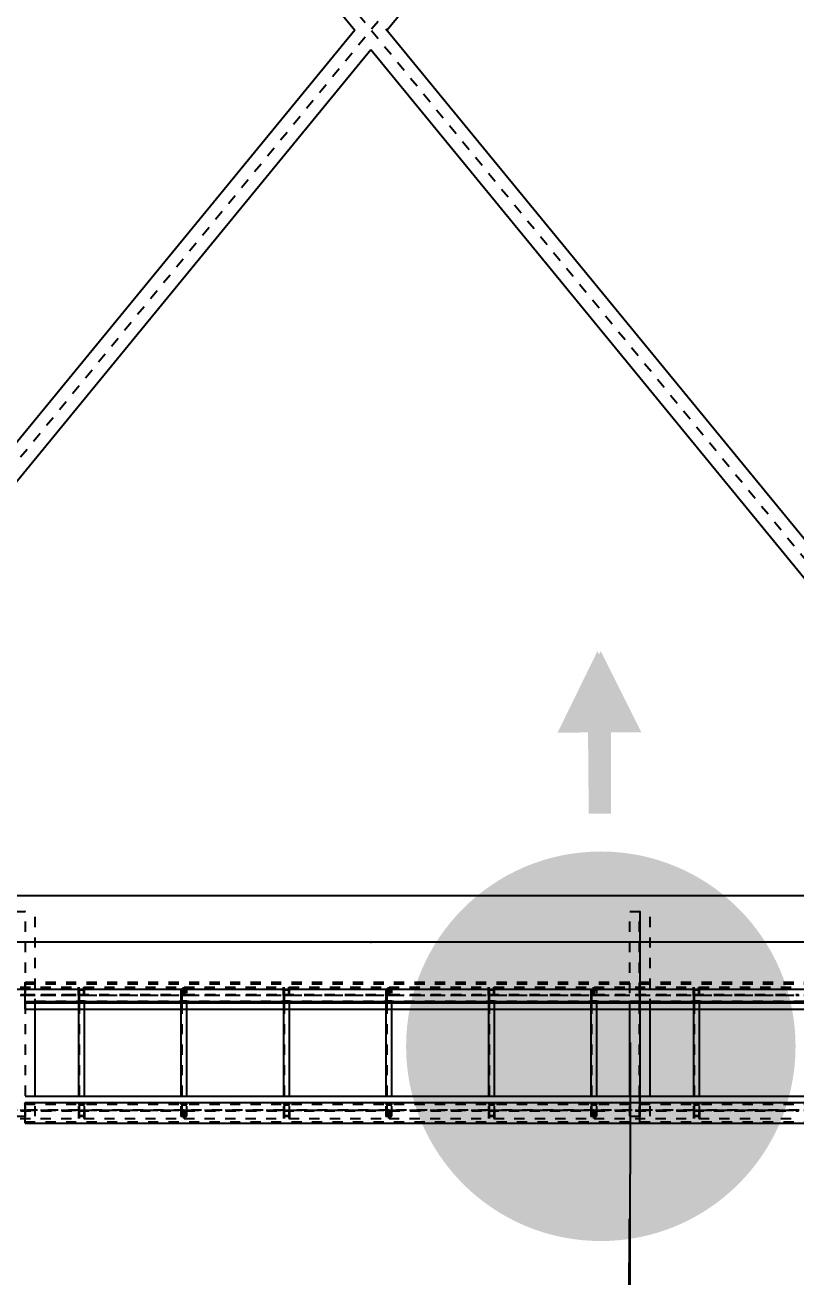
# Model space of a CAD drawing. Header units: millimetres. Extents: x 149919 to 150445, y 136651 to 136866.
# Drawn here: x 150331.19 to 150338.71, y 136804.51 to 136816.72 of the extents above; entities that cross this region are included whole.
import ezdxf

# ---------------------------------------------------------------- set-up
doc = ezdxf.new("R2010")
doc.units = ezdxf.units.MM
doc.header["$LTSCALE"] = 0.25
for name, pattern in [('CENTER', [50.8, 31.75, -6.35, 6.35, -6.35]), ('XKITLINE00', [0]), ('XKITLINE02', [4, 2, -2]), ('XKITLINE03', [6, 3, -1, 1, -1])]:
    doc.linetypes.add(name, pattern=pattern)
doc.layers.add('Parts', color=7, linetype='Continuous')
doc.styles.add('ROMANS', font='romans.shx')
doc.dimstyles.new('MD300', dxfattribs={"dimtxt": 2.5, "dimasz": 2.5, "dimexe": 1, "dimexo": 1, "dimgap": 0.5, "dimtad": 1, "dimdec": 1, "dimlfac": 50, "dimrnd": 0.5, "dimdsep": 46, "dimtxsty": 'ROMANS', "dimcen": 1, "dimclrd": 146, "dimclre": 146, "dimclrt": 30, "dimadec": 1, "dimazin": 2, "dimtfac": 1, "dimtdec": 1, "dimtmove": 0, "dimatfit": 1, "dimfxl": 1, "dimtolj": 1, "dimtzin": 0, "dimlwd": -1, "dimlwe": -1, "dimarcsym": 0})

# ---------------------------------------------------------------- blocks, each defined once
blk = doc.blocks.new('çatıı')
at = {"color": 8, "linetype": 'CENTER'}
for p, q in [((20005, 17520), (18545, 15740.3)), ((20005, 15740.3), (18545, 17520)), ((20275, 15740.3), (17635, 15740.3)), ((20245, 15740.3), (17635, 15740.3)), ((19275, 15740.3), (18455, 15740.3)), ((20095, 15740.3), (19275, 15740.3))]:
    blk.add_line(p, q, dxfattribs=at)
at = {"color": 8, "linetype": 'XKITLINE00'}
for p, q in [((18558.6, 17484.1), (19259.2, 16630.1)), ((19991.3, 17484.1), (19290.8, 16630.1)), ((19259.3, 16630.1), (18566.7, 15786)), ((19289.6, 16631.5), (19983.3, 15786)), ((19275, 16610.9), (18598.2, 15786)), ((19274.8, 16611.2), (19951.7, 15786)), ((18594.4, 15786), (19955.4, 15786)), ((17635, 15694.6), (20275, 15694.6))]:
    blk.add_line(p, q, dxfattribs=at)
at = {"color": 116, "linetype": 'XKITLINE02', "true_color": 0x136734}
for p, q in [((18927.5, 15770.3), (18947.5, 15770.3)), ((18937.8, 15570.6), (18937.8, 15770.3)), ((18947.5, 15675.1), (18947.5, 15770.3)), ((19527.5, 15770.3), (19547.5, 15770.3)), ((19527.5, 15570.6), (19527.5, 15770.3)), ((19537.2, 15570.6), (19537.2, 15770.3)), ((19537.8, 15570.6), (19537.8, 15770.3)), ((19547.5, 15675.1), (19547.5, 15770.3)), ((18892.7, 15696.6), (18990.4, 15696.6)), ((18937.5, 15694.6), (18937.5, 15701.3)), ((18937.5, 15701.3), (19537.5, 15701.3)), ((18937.5, 15700.4), (19537.5, 15700.4)), ((18937.5, 15699.9), (19537.5, 15699.9)), ((18989.8, 15688.6), (18989.8, 15696.6)), ((18990, 15694.6), (18995.5, 15694.6)), ((18990, 15682.6), (18990, 15694.6)), ((18990, 15570.6), (18990, 15694.6)), ((18990, 15694.6), (18995.5, 15694.6)), ((18990.4, 15689.4), (18990.4, 15696.6)), ((18990.7, 15570.6), (18990.7, 15694.6)), ((18990.7, 15693.5), (18995.5, 15693.9)), ((18990.7, 15683.6), (18990.7, 15693.5)), ((18994.9, 15689.4), (18994.9, 15696.6)), ((18994.9, 15696.6), (19092.7, 15696.6)), ((18995.5, 15688.6), (18995.5, 15696.6)), ((18995.5, 15693.9), (18995.5, 15694.6)), ((18995.5, 15570.6), (18995.5, 15694.6)), ((19090, 15694.6), (19095.5, 15694.6)), ((19090, 15682.6), (19090, 15694.6)), ((19090, 15570.6), (19090, 15694.6)), ((19090, 15694.6), (19095.5, 15694.6)), ((19090.7, 15570.6), (19090.7, 15694.6)), ((19090.7, 15693.5), (19095.5, 15693.9)), ((19090.7, 15683.6), (19090.7, 15693.5)), ((19092.2, 15689.4), (19092.2, 15696.6)), ((19092.7, 15688.6), (19092.7, 15696.6)), ((19092.7, 15696.6), (19190.4, 15696.6)), ((19092.7, 15688.6), (19092.7, 15696.6)), ((19093.3, 15689.4), (19093.3, 15696.6)), ((19095.5, 15693.9), (19095.5, 15694.6)), ((19095.5, 15570.6), (19095.5, 15694.6)), ((19189.8, 15688.6), (19189.8, 15696.6)), ((19190, 15694.6), (19195.5, 15694.6)), ((19190, 15682.6), (19190, 15694.6)), ((19190, 15590.1), (19190, 15694.6)), ((19190, 15694.6), (19195.5, 15694.6)), ((19190.4, 15689.4), (19190.4, 15696.6)), ((19190.7, 15570.6), (19190.7, 15694.6)), ((19190.7, 15693.5), (19195.5, 15693.9)), ((19190.7, 15683.6), (19190.7, 15693.5)), ((19194.9, 15689.4), (19194.9, 15696.6)), ((19194.9, 15696.6), (19292.7, 15696.6)), ((19195.5, 15688.6), (19195.5, 15696.6)), ((19195.5, 15693.9), (19195.5, 15694.6)), ((19195.5, 15570.6), (19195.5, 15694.6)), ((19290, 15590.1), (19290, 15694.6)), ((19290, 15694.6), (19295.5, 15694.6)), ((19290, 15694.6), (19295.5, 15694.6)), ((19290, 15682.6), (19290, 15694.6)), ((19290.7, 15570.6), (19290.7, 15694.6)), ((19290.7, 15693.5), (19295.5, 15693.9)), ((19290.7, 15683.6), (19290.7, 15693.5)), ((19292.2, 15689.4), (19292.2, 15696.6)), ((19292.7, 15688.6), (19292.7, 15696.6)), ((19292.7, 15696.6), (19390.4, 15696.6)), ((19292.7, 15688.6), (19292.7, 15696.6)), ((19293.3, 15689.4), (19293.3, 15696.6)), ((19295.5, 15570.6), (19295.5, 15694.6)), ((19295.5, 15693.9), (19295.5, 15694.6)), ((19389.8, 15688.6), (19389.8, 15696.6)), ((19390, 15590.1), (19390, 15694.6)), ((19390, 15694.6), (19395.5, 15694.6)), ((19390, 15694.6), (19395.5, 15694.6)), ((19390, 15682.6), (19390, 15694.6)), ((19390.4, 15689.4), (19390.4, 15696.6)), ((19390.7, 15570.6), (19390.7, 15694.6)), ((19390.7, 15693.5), (19395.5, 15693.9)), ((19390.7, 15683.6), (19390.7, 15693.5)), ((19394.9, 15689.4), (19394.9, 15696.6)), ((19394.9, 15696.6), (19492.7, 15696.6)), ((19395.5, 15688.6), (19395.5, 15696.6)), ((19395.5, 15570.6), (19395.5, 15694.6)), ((19395.5, 15693.9), (19395.5, 15694.6)), ((19490, 15590.1), (19490, 15694.6)), ((19490, 15694.6), (19495.5, 15694.6)), ((19490, 15694.6), (19495.5, 15694.6)), ((19490, 15682.6), (19490, 15694.6)), ((19490.7, 15570.6), (19490.7, 15694.6)), ((19490.7, 15693.5), (19495.5, 15693.9)), ((19490.7, 15683.6), (19490.7, 15693.5)), ((19492.2, 15689.4), (19492.2, 15696.6)), ((19492.7, 15688.6), (19492.7, 15696.6)), ((19492.7, 15696.6), (19590.4, 15696.6)), ((19492.7, 15688.6), (19492.7, 15696.6)), ((19493.3, 15689.4), (19493.3, 15696.6)), ((19495.5, 15570.6), (19495.5, 15694.6)), ((19495.5, 15693.9), (19495.5, 15694.6)), ((19537.5, 15694.6), (19537.5, 15701.3)), ((19537.5, 15701.3), (20137.5, 15701.3)), ((19537.5, 15694.6), (19537.5, 15701.3)), ((19537.5, 15700.4), (20137.5, 15700.4)), ((19537.5, 15699.9), (20137.5, 15699.9)), ((19589.8, 15688.6), (19589.8, 15696.6)), ((19590, 15590.1), (19590, 15694.6)), ((19590, 15694.6), (19595.5, 15694.6)), ((19590, 15694.6), (19595.5, 15694.6)), ((19590, 15682.6), (19590, 15694.6)), ((19590.4, 15689.4), (19590.4, 15696.6)), ((19590.7, 15570.6), (19590.7, 15694.6)), ((19590.7, 15693.5), (19595.5, 15693.9)), ((19590.7, 15683.6), (19590.7, 15693.5)), ((19594.9, 15689.4), (19594.9, 15696.6)), ((19594.9, 15696.6), (19692.7, 15696.6)), ((19595.5, 15688.6), (19595.5, 15696.6)), ((19595.5, 15570.6), (19595.5, 15694.6)), ((19595.5, 15693.9), (19595.5, 15694.6)), ((18892.7, 15688.6), (18995.6, 15688.6)), ((18893.3, 15689.4), (18994.9, 15689.4)), ((18937.5, 15689.4), (18995.6, 15689.4)), ((18937.5, 15688.6), (18989.8, 15688.6)), ((18937.5, 15682.6), (19537.5, 15682.6)), ((18937.5, 15681.3), (18937.5, 15682.6)), ((18937.5, 15682.6), (19537.5, 15682.6)), ((18937.5, 15682.1), (19537.5, 15682.1)), ((18937.5, 15681.7), (19537.5, 15681.7)), ((18989.7, 15689.4), (18989.7, 15688.6)), ((18989.7, 15689.4), (19092.2, 15689.4)), ((18989.7, 15688.6), (19092.7, 15688.6)), ((18990, 15682.6), (18995.5, 15682.6)), ((18990.7, 15683.6), (18995.5, 15683.3)), ((18995.5, 15682.6), (18995.5, 15683.3)), ((18995.6, 15689.4), (18995.6, 15688.6)), ((19086.9, 15689.4), (19086.9, 15688.6)), ((19090, 15688.6), (19092.7, 15688.6)), ((19090, 15682.6), (19095.5, 15682.6)), ((19090.7, 15683.6), (19095.5, 15683.3)), ((19092.7, 15688.6), (19195.6, 15688.6)), ((19093.3, 15689.4), (19195.6, 15689.4)), ((19095.5, 15682.6), (19095.5, 15683.3)), ((19098.6, 15689.4), (19098.6, 15688.6)), ((19189.7, 15689.4), (19189.7, 15688.6)), ((19189.7, 15689.4), (19292.2, 15689.4)), ((19189.7, 15688.6), (19292.7, 15688.6)), ((19190, 15682.6), (19195.5, 15682.6)), ((19190.7, 15683.6), (19195.5, 15683.3)), ((19195.5, 15682.6), (19195.5, 15683.3)), ((19195.6, 15689.4), (19195.6, 15688.6)), ((19286.9, 15689.4), (19286.9, 15688.6)), ((19290, 15688.6), (19292.7, 15688.6)), ((19290, 15682.6), (19295.5, 15682.6)), ((19290.7, 15683.6), (19295.5, 15683.3)), ((19292.7, 15688.6), (19395.6, 15688.6)), ((19293.3, 15689.4), (19395.6, 15689.4)), ((19295.5, 15682.6), (19295.5, 15683.3)), ((19298.6, 15689.4), (19298.6, 15688.6)), ((19389.7, 15689.4), (19389.7, 15688.6)), ((19389.7, 15689.4), (19492.2, 15689.4)), ((19389.7, 15688.6), (19492.7, 15688.6)), ((19390, 15682.6), (19395.5, 15682.6)), ((19390.7, 15683.6), (19395.5, 15683.3)), ((19395.5, 15682.6), (19395.5, 15683.3)), ((19395.6, 15689.4), (19395.6, 15688.6)), ((19486.9, 15689.4), (19486.9, 15688.6)), ((19490, 15688.6), (19492.7, 15688.6)), ((19490, 15682.6), (19495.5, 15682.6)), ((19490.7, 15683.6), (19495.5, 15683.3)), ((19492.7, 15688.6), (19595.6, 15688.6)), ((19493.3, 15689.4), (19595.6, 15689.4)), ((19495.5, 15682.6), (19495.5, 15683.3)), ((19498.6, 15689.4), (19498.6, 15688.6)), ((19537.5, 15682.6), (20137.5, 15682.6)), ((19537.5, 15681.3), (19537.5, 15682.6)), ((19537.5, 15682.6), (20137.5, 15682.6)), ((19537.5, 15681.3), (19537.5, 15682.6)), ((19537.5, 15682.1), (20137.5, 15682.1)), ((19537.5, 15681.7), (20137.5, 15681.7)), ((19589.7, 15689.4), (19589.7, 15688.6)), ((19589.7, 15689.4), (19692.2, 15689.4)), ((19589.7, 15688.6), (19692.7, 15688.6)), ((19590, 15682.6), (19595.5, 15682.6)), ((19590.7, 15683.6), (19595.5, 15683.3)), ((19595.5, 15682.6), (19595.5, 15683.3)), ((19595.6, 15689.4), (19595.6, 15688.6)), ((19686.9, 15689.4), (19686.9, 15688.6)), ((18937.5, 15583.4), (19537.5, 15583.4)), ((18937.5, 15583), (19537.5, 15583)), ((18937.5, 15582.6), (19537.5, 15582.6)), ((18937.5, 15582.5), (19537.5, 15582.5)), ((18947.5, 15570.6), (18947.5, 15590.1)), ((18990, 15570.6), (18990, 15590.1)), ((18990, 15582.6), (18995.5, 15582.6)), ((18990, 15570.6), (18990, 15582.6)), ((18995.5, 15570.6), (18995.5, 15590.1)), ((18995.5, 15581.9), (18995.5, 15582.6)), ((19090, 15570.6), (19090, 15590.1)), ((19090, 15582.6), (19095.5, 15582.6)), ((19090, 15570.6), (19090, 15582.6)), ((19095.5, 15570.6), (19095.5, 15590.1)), ((19095.5, 15581.9), (19095.5, 15582.6)), ((19190, 15570.6), (19190, 15590.1)), ((19190, 15582.6), (19195.5, 15582.6)), ((19190, 15570.6), (19190, 15582.6)), ((19195.5, 15570.6), (19195.5, 15590.1)), ((19195.5, 15581.9), (19195.5, 15582.6)), ((19290, 15570.6), (19290, 15590.1)), ((19290, 15582.6), (19295.5, 15582.6)), ((19290, 15570.6), (19290, 15582.6)), ((19295.5, 15570.6), (19295.5, 15590.1)), ((19295.5, 15581.9), (19295.5, 15582.6)), ((19390, 15570.6), (19390, 15590.1)), ((19390, 15582.6), (19395.5, 15582.6)), ((19390, 15570.6), (19390, 15582.6)), ((19395.5, 15570.6), (19395.5, 15590.1)), ((19395.5, 15581.9), (19395.5, 15582.6)), ((19490, 15570.6), (19490, 15590.1)), ((19490, 15582.6), (19495.5, 15582.6)), ((19490, 15570.6), (19490, 15582.6)), ((19495.5, 15570.6), (19495.5, 15590.1)), ((19495.5, 15581.9), (19495.5, 15582.6)), ((19527.5, 15570.6), (19527.5, 15590.1)), ((19537.5, 15582.6), (19537.5, 15583.9)), ((19537.5, 15582.6), (19537.5, 15583.9)), ((19537.5, 15583.4), (20137.5, 15583.4)), ((19537.5, 15583), (20137.5, 15583)), ((19537.5, 15582.6), (20137.5, 15582.6)), ((19537.5, 15582.5), (20137.5, 15582.5)), ((19547.5, 15570.6), (19547.5, 15590.1)), ((19590, 15570.6), (19590, 15590.1)), ((19590, 15582.6), (19595.5, 15582.6)), ((19590, 15570.6), (19590, 15582.6)), ((19595.5, 15570.6), (19595.5, 15590.1)), ((19595.5, 15581.9), (19595.5, 15582.6)), ((18892.7, 15576.6), (18995.6, 15576.6)), ((18893.3, 15575.8), (18995.6, 15575.8)), ((18927.5, 15570.6), (18947.5, 15570.6)), ((18989.7, 15576.6), (19092.7, 15576.6)), ((18989.7, 15576.6), (18989.7, 15575.8)), ((18989.7, 15575.8), (19092.2, 15575.8)), ((18989.8, 15576.6), (18989.8, 15568.6)), ((18990, 15570.6), (18995.5, 15570.6)), ((18990, 15570.6), (18995.5, 15570.6)), ((18990.4, 15575.8), (18990.4, 15568.6)), ((18990.7, 15581.5), (18995.5, 15581.9)), ((18990.7, 15571.6), (18990.7, 15581.5)), ((18990.7, 15571.6), (18995.5, 15571.3)), ((18994.9, 15575.8), (18994.9, 15568.6)), ((18995.5, 15576.6), (18995.5, 15568.6)), ((18995.5, 15570.6), (18995.5, 15571.3)), ((18995.6, 15576.6), (18995.6, 15575.8)), ((19086.9, 15576.6), (19086.9, 15575.8)), ((19090, 15570.6), (19095.5, 15570.6)), ((19090, 15570.6), (19095.5, 15570.6)), ((19090.7, 15581.5), (19095.5, 15581.9)), ((19090.7, 15571.6), (19090.7, 15581.5)), ((19090.7, 15571.6), (19095.5, 15571.3)), ((19092.2, 15575.8), (19092.2, 15568.6)), ((19092.7, 15568.6), (19092.7, 15576.6)), ((19092.7, 15576.6), (19195.6, 15576.6)), ((19092.7, 15568.6), (19092.7, 15576.6)), ((19093.3, 15575.8), (19195.6, 15575.8)), ((19093.3, 15568.6), (19093.3, 15575.8)), ((19095.5, 15570.6), (19095.5, 15571.3)), ((19098.6, 15576.6), (19098.6, 15575.8)), ((19189.7, 15576.6), (19292.7, 15576.6)), ((19189.7, 15576.6), (19189.7, 15575.8)), ((19189.7, 15575.8), (19292.2, 15575.8)), ((19189.8, 15576.6), (19189.8, 15568.6)), ((19190, 15570.6), (19195.5, 15570.6)), ((19190, 15570.6), (19195.5, 15570.6)), ((19190.4, 15575.8), (19190.4, 15568.6)), ((19190.7, 15581.5), (19195.5, 15581.9)), ((19190.7, 15571.6), (19190.7, 15581.5)), ((19190.7, 15571.6), (19195.5, 15571.3)), ((19194.9, 15575.8), (19194.9, 15568.6)), ((19195.5, 15576.6), (19195.5, 15568.6)), ((19195.5, 15570.6), (19195.5, 15571.3)), ((19195.6, 15576.6), (19195.6, 15575.8)), ((19286.9, 15576.6), (19286.9, 15575.8)), ((19290, 15570.6), (19295.5, 15570.6)), ((19290, 15570.6), (19295.5, 15570.6)), ((19290.7, 15581.5), (19295.5, 15581.9)), ((19290.7, 15571.6), (19290.7, 15581.5)), ((19290.7, 15571.6), (19295.5, 15571.3)), ((19292.2, 15575.8), (19292.2, 15568.6)), ((19292.7, 15568.6), (19292.7, 15576.6)), ((19292.7, 15576.6), (19395.6, 15576.6)), ((19292.7, 15568.6), (19292.7, 15576.6)), ((19293.3, 15575.8), (19395.6, 15575.8)), ((19293.3, 15575.8), (19293.3, 15568.6)), ((19295.5, 15570.6), (19295.5, 15571.3)), ((19298.6, 15576.6), (19298.6, 15575.8)), ((19389.7, 15576.6), (19492.7, 15576.6)), ((19389.7, 15576.6), (19389.7, 15575.8)), ((19389.7, 15575.8), (19492.2, 15575.8)), ((19389.8, 15576.6), (19389.8, 15568.6)), ((19390, 15570.6), (19395.5, 15570.6)), ((19390, 15570.6), (19395.5, 15570.6)), ((19390.4, 15575.8), (19390.4, 15568.6)), ((19390.7, 15581.5), (19395.5, 15581.9)), ((19390.7, 15571.6), (19390.7, 15581.5)), ((19390.7, 15571.6), (19395.5, 15571.3)), ((19394.9, 15575.8), (19394.9, 15568.6)), ((19395.5, 15576.6), (19395.5, 15568.6)), ((19395.5, 15570.6), (19395.5, 15571.3)), ((19395.6, 15576.6), (19395.6, 15575.8)), ((19486.9, 15576.6), (19486.9, 15575.8)), ((19490, 15570.6), (19495.5, 15570.6)), ((19490, 15570.6), (19495.5, 15570.6)), ((19490.7, 15581.5), (19495.5, 15581.9)), ((19490.7, 15571.6), (19490.7, 15581.5)), ((19490.7, 15571.6), (19495.5, 15571.3)), ((19492.2, 15575.8), (19492.2, 15568.6)), ((19492.7, 15568.6), (19492.7, 15576.6)), ((19492.7, 15576.6), (19595.6, 15576.6)), ((19492.7, 15568.6), (19492.7, 15576.6)), ((19493.3, 15575.8), (19595.6, 15575.8)), ((19493.3, 15575.8), (19493.3, 15568.6)), ((19495.5, 15570.6), (19495.5, 15571.3)), ((19498.6, 15576.6), (19498.6, 15575.8)), ((19527.5, 15570.6), (19547.5, 15570.6)), ((19589.7, 15576.6), (19692.7, 15576.6)), ((19589.7, 15576.6), (19589.7, 15575.8)), ((19589.7, 15575.8), (19692.2, 15575.8)), ((19589.8, 15576.6), (19589.8, 15568.6)), ((19590, 15570.6), (19595.5, 15570.6)), ((19590, 15570.6), (19595.5, 15570.6)), ((19590.4, 15575.8), (19590.4, 15568.6)), ((19590.7, 15581.5), (19595.5, 15581.9)), ((19590.7, 15571.6), (19590.7, 15581.5)), ((19590.7, 15571.6), (19595.5, 15571.3)), ((19594.9, 15575.8), (19594.9, 15568.6)), ((19595.5, 15576.6), (19595.5, 15568.6)), ((19595.5, 15570.6), (19595.5, 15571.3)), ((19595.6, 15576.6), (19595.6, 15575.8)), ((19686.9, 15576.6), (19686.9, 15575.8)), ((18892.7, 15568.6), (18990.4, 15568.6)), ((18937.5, 15565.3), (19537.5, 15565.3)), ((18937.5, 15564.7), (19537.5, 15564.7)), ((18994.9, 15568.6), (19092.7, 15568.6)), ((19092.7, 15568.6), (19190.4, 15568.6)), ((19194.9, 15568.6), (19292.7, 15568.6)), ((19292.7, 15568.6), (19390.4, 15568.6)), ((19394.9, 15568.6), (19492.7, 15568.6)), ((19492.7, 15568.6), (19590.4, 15568.6)), ((19537.5, 15565.3), (20137.5, 15565.3)), ((19537.5, 15564.7), (20137.5, 15564.7)), ((19594.9, 15568.6), (19692.7, 15568.6))]:
    blk.add_line(p, q, dxfattribs=at)
at = {"color": 1, "linetype": 'XKITLINE03'}
for p, q in [((19537.5, 15770.3), (19537.5, 15570.6)), ((18990, 15570.6), (18990, 15694.6)), ((19090, 15570.6), (19090, 15694.6)), ((19190, 15570.6), (19190, 15694.6)), ((19290, 15570.6), (19290, 15694.6)), ((19390, 15570.6), (19390, 15694.6)), ((19490, 15570.6), (19490, 15694.6)), ((19590, 15570.6), (19590, 15694.6)), ((18892.7, 15688.6), (18989.8, 15688.6)), ((18937.5, 15688.6), (19537.5, 15688.6)), ((19537.5, 15682.6), (18937.5, 15682.6)), ((18995.5, 15688.6), (19092.7, 15688.6)), ((19092.7, 15688.6), (19189.8, 15688.6)), ((19195.5, 15688.6), (19292.7, 15688.6)), ((19292.7, 15688.6), (19389.8, 15688.6)), ((19395.5, 15688.6), (19492.7, 15688.6)), ((19492.7, 15688.6), (19589.8, 15688.6)), ((19537.5, 15688.6), (20137.5, 15688.6)), ((20137.5, 15682.6), (19537.5, 15682.6)), ((19595.5, 15688.6), (19692.7, 15688.6)), ((18937.5, 15582.6), (19537.5, 15582.6)), ((19537.5, 15582.6), (20137.5, 15582.6)), ((18989.8, 15576.6), (18892.7, 15576.6)), ((18937.5, 15576.6), (19537.5, 15576.6)), ((19092.7, 15576.6), (18995.5, 15576.6)), ((19189.8, 15576.6), (19092.7, 15576.6)), ((19292.7, 15576.6), (19195.5, 15576.6)), ((19389.8, 15576.6), (19292.7, 15576.6)), ((19492.7, 15576.6), (19395.5, 15576.6)), ((19589.8, 15576.6), (19492.7, 15576.6)), ((19537.5, 15576.6), (20137.5, 15576.6)), ((19692.7, 15576.6), (19595.5, 15576.6))]:
    blk.add_line(p, q, dxfattribs=at)
at = {"color": 7, "linetype": 'XKITLINE00'}
for p, q in [((18937.5, 15681.3), (18937.5, 15694.6)), ((19537.5, 15681.3), (19537.5, 15694.6)), ((19537.5, 15681.3), (19537.5, 15694.6)), ((18937.5, 15675.1), (18937.5, 15681.3)), ((18937.5, 15681.3), (19537.5, 15681.3)), ((19537.5, 15675.1), (19537.5, 15681.3)), ((19537.5, 15681.3), (20137.5, 15681.3)), ((19537.5, 15675.1), (19537.5, 15681.3)), ((18937.5, 15675.1), (19537.5, 15675.1)), ((18947.5, 15590.1), (18947.5, 15675.1)), ((18990, 15590.1), (18990, 15675.1)), ((18995.5, 15590.1), (18995.5, 15675.1)), ((19090, 15590.1), (19090, 15675.1)), ((19095.5, 15590.1), (19095.5, 15675.1)), ((19190, 15590.1), (19190, 15675.1)), ((19195.5, 15590.1), (19195.5, 15675.1)), ((19290, 15590.1), (19290, 15675.1)), ((19295.5, 15590.1), (19295.5, 15675.1)), ((19390, 15590.1), (19390, 15675.1)), ((19395.5, 15590.1), (19395.5, 15675.1)), ((19490, 15590.1), (19490, 15675.1)), ((19495.5, 15590.1), (19495.5, 15675.1)), ((19527.5, 15590.1), (19527.5, 15675.1)), ((19537.5, 15675.1), (20137.5, 15675.1)), ((19547.5, 15590.1), (19547.5, 15675.1)), ((19590, 15590.1), (19590, 15675.1)), ((19595.5, 15590.1), (19595.5, 15675.1)), ((18937.5, 15590.1), (19537.5, 15590.1)), ((18937.5, 15563.9), (18937.5, 15583.9)), ((18937.5, 15583.9), (19537.5, 15583.9)), ((19537.5, 15583.9), (19537.5, 15590.1)), ((19537.5, 15590.1), (20137.5, 15590.1)), ((19537.5, 15583.9), (19537.5, 15590.1)), ((19537.5, 15563.9), (19537.5, 15583.9)), ((19537.5, 15583.9), (20137.5, 15583.9)), ((19537.5, 15563.9), (19537.5, 15583.9)), ((18937.5, 15563.9), (19537.5, 15563.9)), ((19537.5, 15563.9), (20137.5, 15563.9))]:
    blk.add_line(p, q, dxfattribs=at)
at = {"color": 1, "linetype": 'XKITLINE00'}
for centre in [(18937.5, 15770.3), (19537.5, 15770.3), (18990, 15694.6), (19090, 15694.6), (19190, 15694.6), (19290, 15694.6), (19390, 15694.6), (19490, 15694.6), (19590, 15694.6), (18937.5, 15688.6), (18937.5, 15688.6), (18937.5, 15682.6), (18937.5, 15682.6), (18989.8, 15688.6), (18990, 15682.6), (18995.5, 15688.6), (19090, 15682.6), (19092.7, 15688.6), (19092.7, 15688.6), (19189.8, 15688.6), (19190, 15682.6), (19195.5, 15688.6), (19290, 15682.6), (19292.7, 15688.6), (19292.7, 15688.6), (19389.8, 15688.6), (19390, 15682.6), (19395.5, 15688.6), (19490, 15682.6), (19492.7, 15688.6), (19492.7, 15688.6), (19537.5, 15688.6), (19537.5, 15688.6), (19537.5, 15682.6), (19537.5, 15682.6), (19589.8, 15688.6), (19590, 15682.6), (19595.5, 15688.6), (18937.5, 15582.6), (18937.5, 15582.6), (18990, 15582.6), (19090, 15582.6), (19190, 15582.6), (19290, 15582.6), (19390, 15582.6), (19490, 15582.6), (19537.5, 15582.6), (19537.5, 15582.6), (19590, 15582.6), (18937.5, 15576.6), (18937.5, 15576.6), (18937.5, 15570.6), (18989.8, 15576.6), (18990, 15570.6), (18995.5, 15576.6), (19090, 15570.6), (19092.7, 15576.6), (19092.7, 15576.6), (19189.8, 15576.6), (19190, 15570.6), (19195.5, 15576.6), (19290, 15570.6), (19292.7, 15576.6), (19292.7, 15576.6), (19389.8, 15576.6), (19390, 15570.6), (19395.5, 15576.6), (19490, 15570.6), (19492.7, 15576.6), (19492.7, 15576.6), (19537.5, 15576.6), (19537.5, 15576.6), (19537.5, 15570.6), (19589.8, 15576.6), (19590, 15570.6), (19595.5, 15576.6)]:
    blk.add_circle(centre, 0.05, dxfattribs=at)
at = {"color": 8, "linetype": 'XKITLINE00'}
blk.add_circle((19275, 15740.3), 0.05, dxfattribs=at)
blk.add_circle((19275, 15740.3), 0.05, dxfattribs=at)
blk = doc.blocks.new('ANTENNA')
at = {"layer": 'Parts'}
for points in [[(157091.1, 138515.4), (157051.5, 138515.1), (157090.4, 138594.6), (157130.7, 138515.7)], [(157091.1, 138515.4), (157051.5, 138515.1), (157090.4, 138594.6), (157130.7, 138515.7)], [(157093.7, 138515.4), (157054.1, 138515.4), (157093.7, 138594.6), (157133.3, 138515.4)], [(157081.9, 138436.1), (157081.2, 138515.3), (157101, 138515.5), (157101.7, 138436.3)], [(157081.9, 138436.1), (157081.2, 138515.3), (157101, 138515.5), (157101.7, 138436.3)], [(157083.8, 138436.2), (157083.8, 138515.4), (157103.6, 138515.4), (157103.6, 138436.2)]]:
    blk.add_hatch(color=256, dxfattribs=at).paths.add_polyline_path(points, flags=0)
h = blk.add_hatch(color=254, dxfattribs=at)
edge = h.paths.add_edge_path(flags=0)
edge.add_arc((157093.7, 138209.2), 190, 0, 360)
h = blk.add_hatch(color=254, dxfattribs=at)
edge = h.paths.add_edge_path(flags=0)
edge.add_arc((157093.7, 138209.2), 190, 0, 360)
at = {"layer": 'Parts', "true_color": 0xf26722}
h = blk.add_hatch(color=30, dxfattribs=at)
edge = h.paths.add_edge_path(flags=0)
edge.add_arc((157093.7, 138209.2), 190, 0, 360)
at = {"layer": 'Parts'}
h = blk.add_hatch(color=256, dxfattribs=at)
edge = h.paths.add_edge_path(flags=0)
edge.add_line((157093.7, 138209.2), (157220.7, 138336.1))
edge.add_arc((157093.7, 138209.2), 179.5, 45, 135)
edge.add_line((156966.8, 138336.1), (157093.7, 138209.2))
edge.add_line((157093.7, 138209.2), (156966.8, 138082.3))
edge.add_arc((157093.7, 138209.2), 179.5, 225, 315)
edge.add_line((157220.7, 138082.3), (157093.7, 138209.2))
h = blk.add_hatch(color=256, dxfattribs=at)
edge = h.paths.add_edge_path(flags=0)
edge.add_line((157093.7, 138209.2), (157220.7, 138336.1))
edge.add_arc((157093.7, 138209.2), 179.5, 45, 135)
edge.add_line((156966.8, 138336.1), (157093.7, 138209.2))
edge.add_line((157093.7, 138209.2), (156966.8, 138082.3))
edge.add_arc((157093.7, 138209.2), 179.5, 225, 315)
edge.add_line((157220.7, 138082.3), (157093.7, 138209.2))
h = blk.add_hatch(color=256, dxfattribs=at)
edge = h.paths.add_edge_path(flags=0)
edge.add_line((157093.7, 138209.2), (157220.7, 138336.1))
edge.add_arc((157093.7, 138209.2), 179.5, 45, 135)
edge.add_line((156966.8, 138336.1), (157093.7, 138209.2))
edge.add_line((157093.7, 138209.2), (156966.8, 138082.3))
edge.add_arc((157093.7, 138209.2), 179.5, 225, 315)
edge.add_line((157220.7, 138082.3), (157093.7, 138209.2))
blk = doc.blocks.new('*D7')
at = {"color": 146, "transparency": 16777216}
for p, q in [((150299.593, 136806.828), (150299.586, 136799.098)), ((150337.092, 136806.797), (150337.085, 136799.067)), ((150302.087, 136800.096), (150334.586, 136800.069))]:
    blk.add_line(p, q, dxfattribs=at)
for points in [[(150302.088, 136800.512), (150302.087, 136799.679), (150299.587, 136800.098)], [(150334.587, 136800.486), (150334.586, 136799.652), (150337.086, 136800.067)]]:
    blk.add_solid(points, dxfattribs=at)
at = {"layer": 'DEFPOINTS', "color": 0, "transparency": 16777216}
for p in [(150299.594, 136807.828), (150337.093, 136807.797), (150337.086, 136800.067)]:
    blk.add_point(p, dxfattribs=at)
at = {"color": 1, "transparency": 16777216, "insert": (150318.338, 136801.832), "char_height": 2.5, "attachment_point": 5, "rotation": 359.9528, "style": 'ROMANS'}
blk.add_mtext('\\A1;37.5', dxfattribs=at)
blk = doc.blocks.new('*D9')
at = {"color": 146, "transparency": 16777216}
for p, q in [((150337.082, 136805.078), (150337.071, 136799.134)), ((150373.294, 136805.011), (150373.283, 136799.067)), ((150339.573, 136800.13), (150370.785, 136800.072))]:
    blk.add_line(p, q, dxfattribs=at)
for points in [[(150339.573, 136800.546), (150339.572, 136799.713), (150337.073, 136800.134)], [(150370.785, 136800.489), (150370.784, 136799.655), (150373.285, 136800.067)]]:
    blk.add_solid(points, dxfattribs=at)
at = {"layer": 'DEFPOINTS', "color": 0, "transparency": 16777216}
for p in [(150337.084, 136806.078), (150373.296, 136806.011), (150373.285, 136800.067)]:
    blk.add_point(p, dxfattribs=at)
at = {"color": 1, "transparency": 16777216, "insert": (150355.182, 136801.851), "char_height": 2.5, "attachment_point": 5, "rotation": 359.894, "style": 'ROMANS'}
blk.add_mtext('\\A1;36.2', dxfattribs=at)

msp = doc.modelspace()

# ---------------------------------------------------------------- block references
at = {"xscale": 0.009999943142843078, "yscale": 0.009999943142843078, "zscale": 0.009999943142843078}
for name, p in [('çatıı', (150141.814, 136650.373)), ('ANTENNA', (148765.878, 135424.677))]:
    msp.add_blockref(name, p, dxfattribs=at)

# ---------------------------------------------------------------- dimensions: what is measured, and where the dimension line sits
for p1, p2, distance, picture, middle in [((150299.594, 136807.828), (150337.093, 136807.797), -7.73, '*D7', (150318.338, 136801.832)), ((150337.084, 136806.078), (150373.296, 136806.011), -5.944, '*D9', (150355.182, 136801.851))]:
    dim = msp.add_aligned_dim(p1=p1, p2=p2, distance=distance, dimstyle='MD300', override={"dimdec": 2, "dimlfac": 1, "dimrnd": 0.05, "dimclrt": 1})
    dim.commit()
    dim.dimension.update_dxf_attribs({"geometry": picture, "text_midpoint": middle})

doc.saveas('drawing.dxf')
